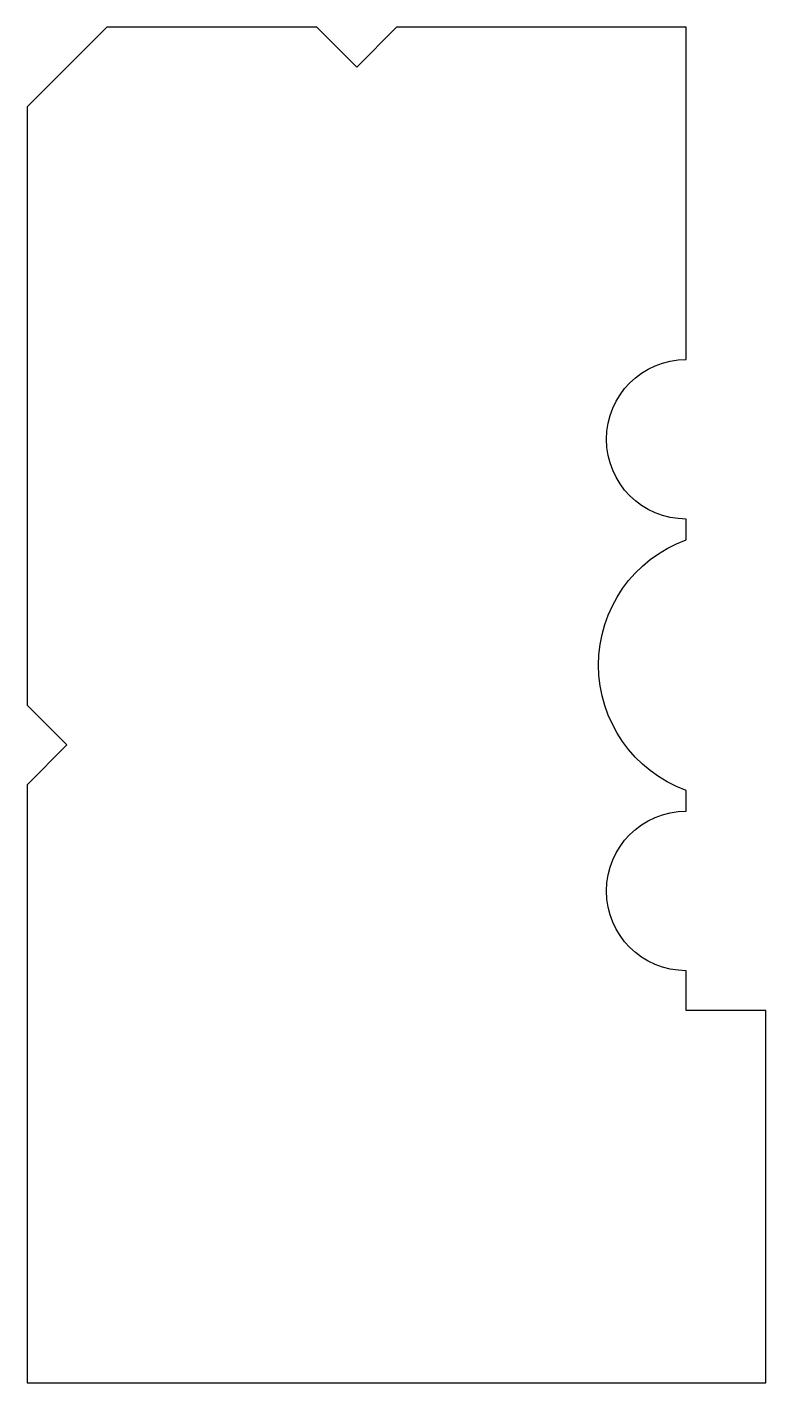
# Model space of a CAD drawing. Extents: x 368.7 to 387.2, y 200.4 to 234.4.
import ezdxf

# ---------------------------------------------------------------- set-up
doc = ezdxf.new("R2010")
doc.units = 0
doc.header["$LTSCALE"] = 15
doc.layers.get('0').update_dxf_attribs({"linetype": 'CONTINUOUS'})

msp = doc.modelspace()

# ---------------------------------------------------------------- linework, layer by layer
at = {"color": 7}
msp.add_lwpolyline([(385.218, 209.726), (385.218, 210.726, -1), (385.218, 214.726), (385.218, 215.249, -0.700268), (385.218, 221.532), (385.218, 222.054, -1), (385.218, 226.054), (385.218, 234.39), (377.953, 234.39), (376.953, 233.39), (375.953, 234.39), (370.685, 234.39), (368.685, 232.39), (368.685, 217.39), (369.685, 216.39), (368.685, 215.39), (368.685, 200.39), (387.218, 200.39), (387.218, 209.726)], format="xyb", close=True, dxfattribs=at)

doc.saveas('drawing.dxf')
